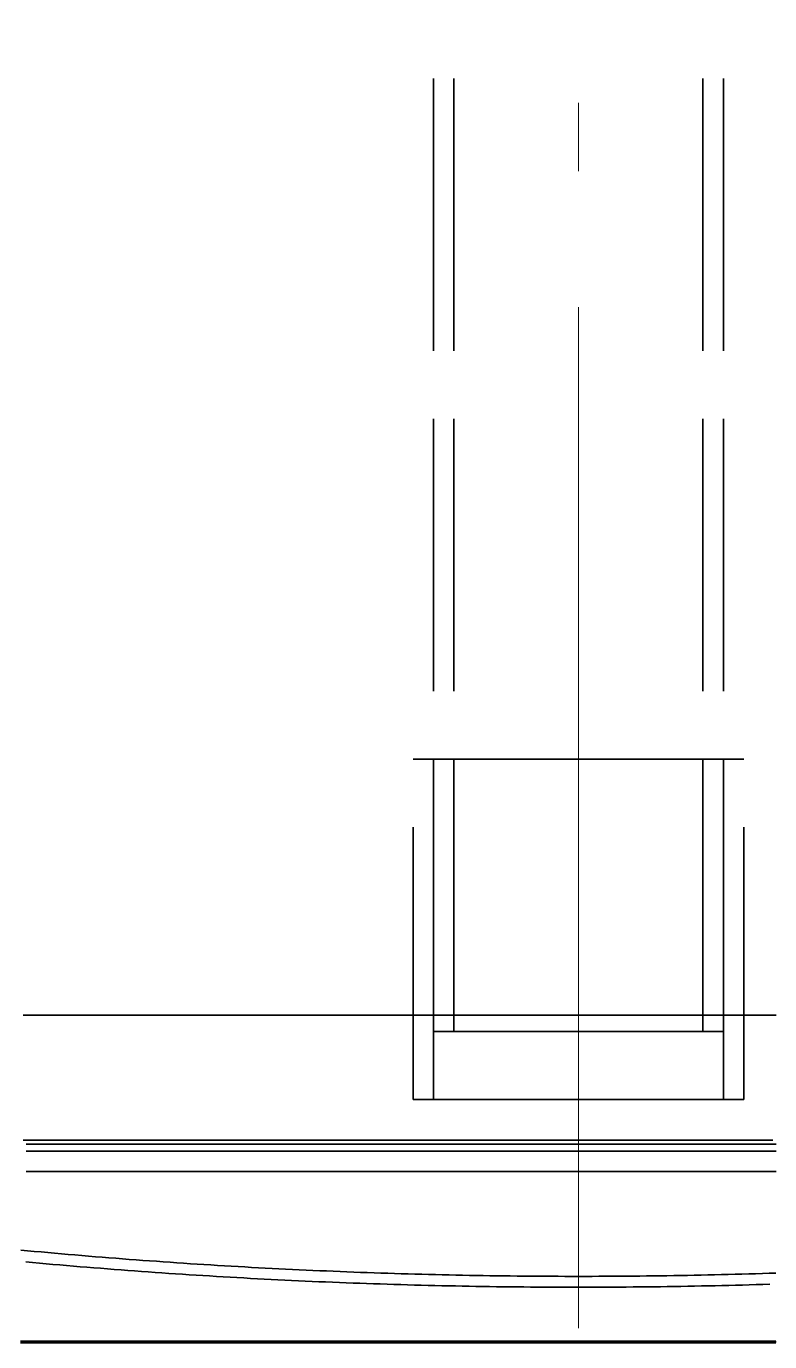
# Model space of a CAD drawing. Header units: millimetres. Extents: x 0 to 2208, y 0 to 420.
# Drawn here: x 181.71 to 192.64, y 123.34 to 142.66 of the extents above; entities that cross this region are included whole.
import ezdxf

# ---------------------------------------------------------------- set-up
doc = ezdxf.new("R2010")
doc.units = ezdxf.units.MM
doc.linetypes.add('IRAM-E-TRAZOS', pattern=[5, 4, -1])
doc.linetypes.add('IRAM-F-TRAZO-PUNTO', pattern=[20, 15, -2, 1, -2])
for name, color, linetype, lineweight in [('01-VISIBLE', 7, 'CONTINUOUS', 70), ('02-OCULTA', 4, 'IRAM-E-TRAZOS', 35), ('03-EJE', 1, 'IRAM-F-TRAZO-PUNTO', 18)]:
    doc.layers.add(name, color=color, linetype=linetype, lineweight=lineweight)

msp = doc.modelspace()

# ---------------------------------------------------------------- linework, layer by layer
at = {"layer": '01-VISIBLE'}
msp.add_lwpolyline([(181.627, 123.335), (181.727, 123.335), (181.827, 123.335), (181.927, 123.335), (182.027, 123.335), (182.127, 123.335), (182.227, 123.335), (182.327, 123.335), (182.427, 123.335), (182.527, 123.335), (182.627, 123.335), (182.727, 123.335), (182.827, 123.335), (182.927, 123.335), (183.027, 123.335), (183.127, 123.335), (183.227, 123.335), (183.327, 123.335), (183.427, 123.335), (183.527, 123.335), (183.627, 123.335), (183.727, 123.335), (183.827, 123.335), (183.927, 123.335), (184.027, 123.335), (184.127, 123.335), (184.227, 123.335), (184.327, 123.335), (184.427, 123.335), (184.527, 123.335), (184.627, 123.335), (184.727, 123.335), (184.827, 123.335), (184.927, 123.335), (185.027, 123.335), (185.127, 123.335), (185.227, 123.335), (185.327, 123.335), (185.427, 123.335), (185.527, 123.335), (185.627, 123.335), (185.727, 123.335), (185.827, 123.335), (185.927, 123.335), (186.027, 123.335), (186.127, 123.335), (186.227, 123.335), (186.327, 123.335), (186.427, 123.335), (186.527, 123.335), (186.627, 123.335), (186.727, 123.335), (186.827, 123.335), (186.927, 123.335), (187.027, 123.335), (187.127, 123.335), (187.227, 123.335), (187.327, 123.335), (187.427, 123.335), (187.527, 123.335), (187.627, 123.335), (187.727, 123.335), (187.827, 123.335), (187.927, 123.335), (188.027, 123.335), (188.127, 123.335), (188.227, 123.335), (188.327, 123.335), (188.427, 123.335), (188.527, 123.335), (188.627, 123.335), (188.727, 123.335), (188.827, 123.335), (188.927, 123.335), (189.027, 123.335), (189.127, 123.335), (189.227, 123.335), (189.327, 123.335), (189.427, 123.335), (189.527, 123.335), (189.627, 123.335), (189.727, 123.335), (189.827, 123.335), (189.927, 123.335), (190.027, 123.335), (190.127, 123.335), (190.227, 123.335), (190.327, 123.335), (190.427, 123.335), (190.527, 123.335), (190.627, 123.335), (190.727, 123.335), (190.827, 123.335), (190.927, 123.335), (191.027, 123.335), (191.127, 123.335), (191.227, 123.335), (191.327, 123.335), (191.427, 123.335), (191.527, 123.335), (191.627, 123.335), (191.727, 123.335), (191.827, 123.335), (191.927, 123.335), (192.027, 123.335), (192.127, 123.335), (192.227, 123.335), (192.327, 123.335), (192.427, 123.335), (192.527, 123.335), (192.627, 123.335), (192.727, 123.335)], dxfattribs=at)
at = {"layer": '02-OCULTA'}
for p, q in [((187.697, 127.895), (187.697, 230.99)), ((187.997, 127.895), (187.997, 230.99)), ((191.657, 127.895), (191.657, 230.99)), ((191.957, 127.895), (191.957, 230.99)), ((187.397, 126.895), (187.397, 131.895)), ((187.697, 126.895), (187.697, 131.895)), ((191.957, 126.895), (191.957, 131.895)), ((192.257, 126.895), (192.257, 131.895))]:
    msp.add_line(p, q, dxfattribs=at)
for points in [[(189.827, 131.895), (189.726, 131.895), (189.625, 131.895), (189.523, 131.895), (189.422, 131.895), (189.321, 131.895), (189.22, 131.895), (189.118, 131.895), (189.017, 131.895), (188.916, 131.895), (188.815, 131.895), (188.713, 131.895), (188.612, 131.895), (188.511, 131.895), (188.41, 131.895), (188.308, 131.895), (188.207, 131.895), (188.106, 131.895), (188.005, 131.895), (187.903, 131.895), (187.802, 131.895), (187.701, 131.895), (187.6, 131.895), (187.498, 131.895), (187.397, 131.895)], [(187.397, 131.895), (187.498, 131.895), (187.6, 131.895), (187.701, 131.895), (187.802, 131.895), (187.903, 131.895), (188.005, 131.895), (188.106, 131.895), (188.207, 131.895), (188.308, 131.895), (188.41, 131.895), (188.511, 131.895), (188.612, 131.895), (188.713, 131.895), (188.815, 131.895), (188.916, 131.895), (189.017, 131.895), (189.118, 131.895), (189.22, 131.895), (189.321, 131.895), (189.422, 131.895), (189.523, 131.895), (189.625, 131.895), (189.726, 131.895), (189.827, 131.895), (189.928, 131.895), (190.029, 131.895), (190.131, 131.895), (190.232, 131.895), (190.333, 131.895), (190.434, 131.895), (190.536, 131.895), (190.637, 131.895), (190.738, 131.895), (190.839, 131.895), (190.941, 131.895), (191.042, 131.895), (191.143, 131.895), (191.244, 131.895), (191.346, 131.895), (191.447, 131.895), (191.548, 131.895), (191.649, 131.895), (191.751, 131.895), (191.852, 131.895), (191.953, 131.895), (192.054, 131.895), (192.156, 131.895), (192.257, 131.895)], [(189.827, 131.895), (189.726, 131.895), (189.624, 131.895), (189.523, 131.895), (189.421, 131.895), (189.32, 131.895), (189.218, 131.895), (189.117, 131.895), (189.016, 131.895), (188.914, 131.895), (188.813, 131.895), (188.711, 131.895), (188.61, 131.895), (188.508, 131.895), (188.407, 131.895), (188.306, 131.895), (188.204, 131.895), (188.103, 131.895), (188.001, 131.895), (187.9, 131.895), (187.798, 131.895), (187.697, 131.895)], [(187.697, 131.895), (187.798, 131.895), (187.9, 131.895), (188.001, 131.895), (188.103, 131.895), (188.204, 131.895), (188.306, 131.895), (188.407, 131.895), (188.508, 131.895), (188.61, 131.895), (188.711, 131.895), (188.813, 131.895), (188.914, 131.895), (189.016, 131.895), (189.117, 131.895), (189.218, 131.895), (189.32, 131.895), (189.421, 131.895), (189.523, 131.895), (189.624, 131.895), (189.726, 131.895), (189.827, 131.895), (189.928, 131.895), (190.03, 131.895), (190.131, 131.895), (190.233, 131.895), (190.334, 131.895), (190.436, 131.895), (190.537, 131.895), (190.638, 131.895), (190.74, 131.895), (190.841, 131.895), (190.943, 131.895), (191.044, 131.895), (191.146, 131.895), (191.247, 131.895), (191.348, 131.895), (191.45, 131.895), (191.551, 131.895), (191.653, 131.895), (191.754, 131.895), (191.856, 131.895), (191.957, 131.895)], [(192.257, 131.895), (192.156, 131.895), (192.054, 131.895), (191.953, 131.895), (191.852, 131.895), (191.751, 131.895), (191.649, 131.895), (191.548, 131.895), (191.447, 131.895), (191.346, 131.895), (191.244, 131.895), (191.143, 131.895), (191.042, 131.895), (190.941, 131.895), (190.839, 131.895), (190.738, 131.895), (190.637, 131.895), (190.536, 131.895), (190.434, 131.895), (190.333, 131.895), (190.232, 131.895), (190.131, 131.895), (190.029, 131.895), (189.928, 131.895), (189.827, 131.895)], [(191.957, 131.895), (191.856, 131.895), (191.754, 131.895), (191.653, 131.895), (191.551, 131.895), (191.45, 131.895), (191.348, 131.895), (191.247, 131.895), (191.146, 131.895), (191.044, 131.895), (190.943, 131.895), (190.841, 131.895), (190.74, 131.895), (190.638, 131.895), (190.537, 131.895), (190.436, 131.895), (190.334, 131.895), (190.233, 131.895), (190.131, 131.895), (190.03, 131.895), (189.928, 131.895), (189.827, 131.895)], [(181.664, 128.135), (181.764, 128.135), (181.864, 128.135), (181.964, 128.135), (182.065, 128.135), (182.165, 128.135), (182.265, 128.135), (182.365, 128.135), (182.465, 128.135), (182.565, 128.135), (182.665, 128.135), (182.766, 128.135), (182.866, 128.135), (182.966, 128.135), (183.066, 128.135), (183.166, 128.135), (183.266, 128.135), (183.367, 128.135), (183.467, 128.135), (183.567, 128.135), (183.667, 128.135), (183.767, 128.135), (183.867, 128.135), (183.968, 128.135), (184.068, 128.135), (184.168, 128.135), (184.268, 128.135), (184.368, 128.135), (184.468, 128.135), (184.569, 128.135), (184.669, 128.135), (184.769, 128.135), (184.869, 128.135), (184.969, 128.135), (185.069, 128.135), (185.17, 128.135), (185.27, 128.135), (185.37, 128.135), (185.47, 128.135), (185.57, 128.135), (185.67, 128.135), (185.77, 128.135), (185.871, 128.135), (185.971, 128.135), (186.071, 128.135), (186.171, 128.135), (186.271, 128.135), (186.371, 128.135), (186.472, 128.135), (186.572, 128.135), (186.672, 128.135), (186.772, 128.135), (186.872, 128.135), (186.972, 128.135), (187.073, 128.135), (187.173, 128.135), (187.273, 128.135), (187.373, 128.135), (187.473, 128.135), (187.573, 128.135), (187.674, 128.135), (187.774, 128.135), (187.874, 128.135), (187.974, 128.135), (188.074, 128.135), (188.174, 128.135), (188.275, 128.135), (188.375, 128.135), (188.475, 128.135), (188.575, 128.135), (188.675, 128.135), (188.775, 128.135), (188.875, 128.135), (188.976, 128.135), (189.076, 128.135), (189.176, 128.135), (189.276, 128.135), (189.376, 128.135), (189.476, 128.135), (189.577, 128.135), (189.677, 128.135), (189.777, 128.135), (189.877, 128.135), (189.977, 128.135), (190.077, 128.135), (190.178, 128.135), (190.278, 128.135), (190.378, 128.135), (190.478, 128.135), (190.578, 128.135), (190.678, 128.135), (190.779, 128.135), (190.879, 128.135), (190.979, 128.135), (191.079, 128.135), (191.179, 128.135), (191.279, 128.135), (191.379, 128.135), (191.48, 128.135), (191.58, 128.135), (191.68, 128.135), (191.78, 128.135), (191.88, 128.135), (191.98, 128.135), (192.081, 128.135), (192.181, 128.135), (192.281, 128.135), (192.381, 128.135), (192.481, 128.135), (192.581, 128.135), (192.682, 128.135)], [(189.827, 128.135), (189.727, 128.135), (189.626, 128.135), (189.526, 128.135), (189.425, 128.135), (189.325, 128.135), (189.224, 128.135), (189.124, 128.135), (189.024, 128.135), (188.923, 128.135), (188.823, 128.135), (188.722, 128.135), (188.622, 128.135), (188.521, 128.135), (188.421, 128.135), (188.321, 128.135), (188.22, 128.135), (188.12, 128.135), (188.019, 128.135), (187.919, 128.135), (187.818, 128.135), (187.718, 128.135), (187.618, 128.135), (187.517, 128.135), (187.417, 128.135), (187.316, 128.135), (187.216, 128.135), (187.115, 128.135), (187.015, 128.135), (186.915, 128.135), (186.814, 128.135), (186.714, 128.135), (186.613, 128.135), (186.513, 128.135), (186.412, 128.135), (186.312, 128.135), (186.212, 128.135), (186.111, 128.135), (186.011, 128.135), (185.91, 128.135), (185.81, 128.135), (185.709, 128.135), (185.609, 128.135), (185.509, 128.135), (185.408, 128.135), (185.308, 128.135), (185.207, 128.135), (185.107, 128.135), (185.006, 128.135), (184.906, 128.135), (184.805, 128.135), (184.705, 128.135), (184.605, 128.135), (184.504, 128.135), (184.404, 128.135), (184.303, 128.135), (184.203, 128.135), (184.102, 128.135), (184.002, 128.135), (183.902, 128.135), (183.801, 128.135), (183.701, 128.135), (183.6, 128.135), (183.5, 128.135), (183.399, 128.135), (183.299, 128.135), (183.199, 128.135), (183.098, 128.135), (182.998, 128.135), (182.897, 128.135), (182.797, 128.135), (182.696, 128.135), (182.596, 128.135), (182.496, 128.135), (182.395, 128.135), (182.295, 128.135), (182.194, 128.135), (182.094, 128.135), (181.993, 128.135), (181.893, 128.135), (181.793, 128.135), (181.692, 128.135)], [(189.827, 128.135), (189.727, 128.135), (189.627, 128.135), (189.526, 128.135), (189.426, 128.135), (189.326, 128.135), (189.226, 128.135), (189.126, 128.135), (189.025, 128.135), (188.925, 128.135), (188.825, 128.135), (188.725, 128.135), (188.624, 128.135), (188.524, 128.135), (188.424, 128.135), (188.324, 128.135), (188.224, 128.135), (188.123, 128.135), (188.023, 128.135), (187.923, 128.135), (187.823, 128.135), (187.723, 128.135), (187.622, 128.135), (187.522, 128.135), (187.422, 128.135), (187.322, 128.135), (187.221, 128.135), (187.121, 128.135), (187.021, 128.135), (186.921, 128.135), (186.821, 128.135), (186.72, 128.135), (186.62, 128.135), (186.52, 128.135), (186.42, 128.135), (186.32, 128.135), (186.219, 128.135), (186.119, 128.135), (186.019, 128.135), (185.919, 128.135), (185.818, 128.135), (185.718, 128.135), (185.618, 128.135), (185.518, 128.135), (185.418, 128.135), (185.317, 128.135), (185.217, 128.135), (185.117, 128.135), (185.017, 128.135), (184.917, 128.135), (184.816, 128.135), (184.716, 128.135), (184.616, 128.135), (184.516, 128.135), (184.416, 128.135), (184.315, 128.135), (184.215, 128.135), (184.115, 128.135), (184.015, 128.135), (183.914, 128.135), (183.814, 128.135), (183.714, 128.135), (183.614, 128.135), (183.514, 128.135), (183.413, 128.135), (183.313, 128.135), (183.213, 128.135), (183.113, 128.135), (183.013, 128.135), (182.912, 128.135), (182.812, 128.135), (182.712, 128.135), (182.612, 128.135), (182.511, 128.135), (182.411, 128.135), (182.311, 128.135), (182.211, 128.135), (182.111, 128.135), (182.01, 128.135), (181.91, 128.135), (181.81, 128.135), (181.71, 128.135)], [(181.71, 128.135), (181.81, 128.135), (181.91, 128.135), (182.01, 128.135), (182.111, 128.135), (182.211, 128.135), (182.311, 128.135), (182.411, 128.135), (182.511, 128.135), (182.612, 128.135), (182.712, 128.135), (182.812, 128.135), (182.912, 128.135), (183.013, 128.135), (183.113, 128.135), (183.213, 128.135), (183.313, 128.135), (183.413, 128.135), (183.514, 128.135), (183.614, 128.135), (183.714, 128.135), (183.814, 128.135), (183.914, 128.135), (184.015, 128.135), (184.115, 128.135), (184.215, 128.135), (184.315, 128.135), (184.416, 128.135), (184.516, 128.135), (184.616, 128.135), (184.716, 128.135), (184.816, 128.135), (184.917, 128.135), (185.017, 128.135), (185.117, 128.135), (185.217, 128.135), (185.317, 128.135), (185.418, 128.135), (185.518, 128.135), (185.618, 128.135), (185.718, 128.135), (185.818, 128.135), (185.919, 128.135), (186.019, 128.135), (186.119, 128.135), (186.219, 128.135), (186.32, 128.135), (186.42, 128.135), (186.52, 128.135), (186.62, 128.135), (186.72, 128.135), (186.821, 128.135), (186.921, 128.135), (187.021, 128.135), (187.121, 128.135), (187.221, 128.135), (187.322, 128.135), (187.422, 128.135), (187.522, 128.135), (187.622, 128.135), (187.723, 128.135), (187.823, 128.135), (187.923, 128.135), (188.023, 128.135), (188.123, 128.135), (188.224, 128.135), (188.324, 128.135), (188.424, 128.135), (188.524, 128.135), (188.624, 128.135), (188.725, 128.135), (188.825, 128.135), (188.925, 128.135), (189.025, 128.135), (189.126, 128.135), (189.226, 128.135), (189.326, 128.135), (189.426, 128.135), (189.526, 128.135), (189.627, 128.135), (189.727, 128.135), (189.827, 128.135), (189.927, 128.135), (190.027, 128.135), (190.128, 128.135), (190.228, 128.135), (190.328, 128.135), (190.428, 128.135), (190.528, 128.135), (190.629, 128.135), (190.729, 128.135), (190.829, 128.135), (190.929, 128.135), (191.03, 128.135), (191.13, 128.135), (191.23, 128.135), (191.33, 128.135), (191.43, 128.135), (191.531, 128.135), (191.631, 128.135), (191.731, 128.135), (191.831, 128.135), (191.931, 128.135), (192.032, 128.135), (192.132, 128.135), (192.232, 128.135), (192.332, 128.135), (192.433, 128.135), (192.533, 128.135), (192.633, 128.135), (192.733, 128.135)], [(192.733, 128.135), (192.633, 128.135), (192.533, 128.135), (192.433, 128.135), (192.332, 128.135), (192.232, 128.135), (192.132, 128.135), (192.032, 128.135), (191.931, 128.135), (191.831, 128.135), (191.731, 128.135), (191.631, 128.135), (191.531, 128.135), (191.43, 128.135), (191.33, 128.135), (191.23, 128.135), (191.13, 128.135), (191.03, 128.135), (190.929, 128.135), (190.829, 128.135), (190.729, 128.135), (190.629, 128.135), (190.528, 128.135), (190.428, 128.135), (190.328, 128.135), (190.228, 128.135), (190.128, 128.135), (190.027, 128.135), (189.927, 128.135), (189.827, 128.135)], [(192.639, 128.135), (192.539, 128.135), (192.438, 128.135), (192.338, 128.135), (192.237, 128.135), (192.137, 128.135), (192.036, 128.135), (191.936, 128.135), (191.836, 128.135), (191.735, 128.135), (191.635, 128.135), (191.534, 128.135), (191.434, 128.135), (191.333, 128.135), (191.233, 128.135), (191.133, 128.135), (191.032, 128.135), (190.932, 128.135), (190.831, 128.135), (190.731, 128.135), (190.63, 128.135), (190.53, 128.135), (190.43, 128.135), (190.329, 128.135), (190.229, 128.135), (190.128, 128.135), (190.028, 128.135), (189.927, 128.135), (189.827, 128.135)], [(189.827, 127.895), (189.726, 127.895), (189.624, 127.895), (189.523, 127.895), (189.421, 127.895), (189.32, 127.895), (189.218, 127.895), (189.117, 127.895), (189.016, 127.895), (188.914, 127.895), (188.813, 127.895), (188.711, 127.895), (188.61, 127.895), (188.508, 127.895), (188.407, 127.895), (188.306, 127.895), (188.204, 127.895), (188.103, 127.895), (188.001, 127.895), (187.9, 127.895), (187.798, 127.895), (187.697, 127.895)], [(187.697, 127.895), (187.798, 127.895), (187.9, 127.895), (188.001, 127.895), (188.103, 127.895), (188.204, 127.895), (188.306, 127.895), (188.407, 127.895), (188.508, 127.895), (188.61, 127.895), (188.711, 127.895), (188.813, 127.895), (188.914, 127.895), (189.016, 127.895), (189.117, 127.895), (189.218, 127.895), (189.32, 127.895), (189.421, 127.895), (189.523, 127.895), (189.624, 127.895), (189.726, 127.895), (189.827, 127.895), (189.928, 127.895), (190.03, 127.895), (190.131, 127.895), (190.233, 127.895), (190.334, 127.895), (190.436, 127.895), (190.537, 127.895), (190.638, 127.895), (190.74, 127.895), (190.841, 127.895), (190.943, 127.895), (191.044, 127.895), (191.146, 127.895), (191.247, 127.895), (191.348, 127.895), (191.45, 127.895), (191.551, 127.895), (191.653, 127.895), (191.754, 127.895), (191.856, 127.895), (191.957, 127.895)], [(189.827, 127.895), (189.725, 127.895), (189.624, 127.895), (189.522, 127.895), (189.42, 127.895), (189.319, 127.895), (189.217, 127.895), (189.115, 127.895), (189.014, 127.895), (188.912, 127.895), (188.81, 127.895), (188.709, 127.895), (188.607, 127.895), (188.505, 127.895), (188.404, 127.895), (188.302, 127.895), (188.2, 127.895), (188.099, 127.895), (187.997, 127.895)], [(187.997, 127.895), (188.099, 127.895), (188.2, 127.895), (188.302, 127.895), (188.404, 127.895), (188.505, 127.895), (188.607, 127.895), (188.709, 127.895), (188.81, 127.895), (188.912, 127.895), (189.014, 127.895), (189.115, 127.895), (189.217, 127.895), (189.319, 127.895), (189.42, 127.895), (189.522, 127.895), (189.624, 127.895), (189.725, 127.895), (189.827, 127.895), (189.929, 127.895), (190.03, 127.895), (190.132, 127.895), (190.234, 127.895), (190.335, 127.895), (190.437, 127.895), (190.539, 127.895), (190.64, 127.895), (190.742, 127.895), (190.844, 127.895), (190.945, 127.895), (191.047, 127.895), (191.149, 127.895), (191.25, 127.895), (191.352, 127.895), (191.454, 127.895), (191.555, 127.895), (191.657, 127.895)], [(191.957, 127.895), (191.856, 127.895), (191.754, 127.895), (191.653, 127.895), (191.551, 127.895), (191.45, 127.895), (191.348, 127.895), (191.247, 127.895), (191.146, 127.895), (191.044, 127.895), (190.943, 127.895), (190.841, 127.895), (190.74, 127.895), (190.638, 127.895), (190.537, 127.895), (190.436, 127.895), (190.334, 127.895), (190.233, 127.895), (190.131, 127.895), (190.03, 127.895), (189.928, 127.895), (189.827, 127.895)], [(191.657, 127.895), (191.555, 127.895), (191.454, 127.895), (191.352, 127.895), (191.25, 127.895), (191.149, 127.895), (191.047, 127.895), (190.945, 127.895), (190.844, 127.895), (190.742, 127.895), (190.64, 127.895), (190.539, 127.895), (190.437, 127.895), (190.335, 127.895), (190.234, 127.895), (190.132, 127.895), (190.03, 127.895), (189.929, 127.895), (189.827, 127.895)], [(189.827, 126.895), (189.726, 126.895), (189.625, 126.895), (189.523, 126.895), (189.422, 126.895), (189.321, 126.895), (189.22, 126.895), (189.118, 126.895), (189.017, 126.895), (188.916, 126.895), (188.815, 126.895), (188.713, 126.895), (188.612, 126.895), (188.511, 126.895), (188.41, 126.895), (188.308, 126.895), (188.207, 126.895), (188.106, 126.895), (188.005, 126.895), (187.903, 126.895), (187.802, 126.895), (187.701, 126.895), (187.6, 126.895), (187.498, 126.895), (187.397, 126.895)], [(187.397, 126.895), (187.498, 126.895), (187.6, 126.895), (187.701, 126.895), (187.802, 126.895), (187.903, 126.895), (188.005, 126.895), (188.106, 126.895), (188.207, 126.895), (188.308, 126.895), (188.41, 126.895), (188.511, 126.895), (188.612, 126.895), (188.713, 126.895), (188.815, 126.895), (188.916, 126.895), (189.017, 126.895), (189.118, 126.895), (189.22, 126.895), (189.321, 126.895), (189.422, 126.895), (189.523, 126.895), (189.625, 126.895), (189.726, 126.895), (189.827, 126.895), (189.928, 126.895), (190.029, 126.895), (190.131, 126.895), (190.232, 126.895), (190.333, 126.895), (190.434, 126.895), (190.536, 126.895), (190.637, 126.895), (190.738, 126.895), (190.839, 126.895), (190.941, 126.895), (191.042, 126.895), (191.143, 126.895), (191.244, 126.895), (191.346, 126.895), (191.447, 126.895), (191.548, 126.895), (191.649, 126.895), (191.751, 126.895), (191.852, 126.895), (191.953, 126.895), (192.054, 126.895), (192.156, 126.895), (192.257, 126.895)], [(189.827, 126.895), (189.726, 126.895), (189.624, 126.895), (189.523, 126.895), (189.421, 126.895), (189.32, 126.895), (189.218, 126.895), (189.117, 126.895), (189.016, 126.895), (188.914, 126.895), (188.813, 126.895), (188.711, 126.895), (188.61, 126.895), (188.508, 126.895), (188.407, 126.895), (188.306, 126.895), (188.204, 126.895), (188.103, 126.895), (188.001, 126.895), (187.9, 126.895), (187.798, 126.895), (187.697, 126.895)], [(187.697, 126.895), (187.798, 126.895), (187.9, 126.895), (188.001, 126.895), (188.103, 126.895), (188.204, 126.895), (188.306, 126.895), (188.407, 126.895), (188.508, 126.895), (188.61, 126.895), (188.711, 126.895), (188.813, 126.895), (188.914, 126.895), (189.016, 126.895), (189.117, 126.895), (189.218, 126.895), (189.32, 126.895), (189.421, 126.895), (189.523, 126.895), (189.624, 126.895), (189.726, 126.895), (189.827, 126.895), (189.928, 126.895), (190.03, 126.895), (190.131, 126.895), (190.233, 126.895), (190.334, 126.895), (190.436, 126.895), (190.537, 126.895), (190.638, 126.895), (190.74, 126.895), (190.841, 126.895), (190.943, 126.895), (191.044, 126.895), (191.146, 126.895), (191.247, 126.895), (191.348, 126.895), (191.45, 126.895), (191.551, 126.895), (191.653, 126.895), (191.754, 126.895), (191.856, 126.895), (191.957, 126.895)], [(192.257, 126.895), (192.156, 126.895), (192.054, 126.895), (191.953, 126.895), (191.852, 126.895), (191.751, 126.895), (191.649, 126.895), (191.548, 126.895), (191.447, 126.895), (191.346, 126.895), (191.244, 126.895), (191.143, 126.895), (191.042, 126.895), (190.941, 126.895), (190.839, 126.895), (190.738, 126.895), (190.637, 126.895), (190.536, 126.895), (190.434, 126.895), (190.333, 126.895), (190.232, 126.895), (190.131, 126.895), (190.029, 126.895), (189.928, 126.895), (189.827, 126.895)], [(191.957, 126.895), (191.856, 126.895), (191.754, 126.895), (191.653, 126.895), (191.551, 126.895), (191.45, 126.895), (191.348, 126.895), (191.247, 126.895), (191.146, 126.895), (191.044, 126.895), (190.943, 126.895), (190.841, 126.895), (190.74, 126.895), (190.638, 126.895), (190.537, 126.895), (190.436, 126.895), (190.334, 126.895), (190.233, 126.895), (190.131, 126.895), (190.03, 126.895), (189.928, 126.895), (189.827, 126.895)], [(181.664, 126.295), (181.764, 126.295), (181.864, 126.295), (181.964, 126.295), (182.065, 126.295), (182.165, 126.295), (182.265, 126.295), (182.365, 126.295), (182.465, 126.295), (182.565, 126.295), (182.665, 126.295), (182.766, 126.295), (182.866, 126.295), (182.966, 126.295), (183.066, 126.295), (183.166, 126.295), (183.266, 126.295), (183.367, 126.295), (183.467, 126.295), (183.567, 126.295), (183.667, 126.295), (183.767, 126.295), (183.867, 126.295), (183.968, 126.295), (184.068, 126.295), (184.168, 126.295), (184.268, 126.295), (184.368, 126.295), (184.468, 126.295), (184.569, 126.295), (184.669, 126.295), (184.769, 126.295), (184.869, 126.295), (184.969, 126.295), (185.069, 126.295), (185.17, 126.295), (185.27, 126.295), (185.37, 126.295), (185.47, 126.295), (185.57, 126.295), (185.67, 126.295), (185.77, 126.295), (185.871, 126.295), (185.971, 126.295), (186.071, 126.295), (186.171, 126.295), (186.271, 126.295), (186.371, 126.295), (186.472, 126.295), (186.572, 126.295), (186.672, 126.295), (186.772, 126.295), (186.872, 126.295), (186.972, 126.295), (187.073, 126.295), (187.173, 126.295), (187.273, 126.295), (187.373, 126.295), (187.473, 126.295), (187.573, 126.295), (187.674, 126.295), (187.774, 126.295), (187.874, 126.295), (187.974, 126.295), (188.074, 126.295), (188.174, 126.295), (188.275, 126.295), (188.375, 126.295), (188.475, 126.295), (188.575, 126.295), (188.675, 126.295), (188.775, 126.295), (188.875, 126.295), (188.976, 126.295), (189.076, 126.295), (189.176, 126.295), (189.276, 126.295), (189.376, 126.295), (189.476, 126.295), (189.577, 126.295), (189.677, 126.295), (189.777, 126.295), (189.877, 126.295), (189.977, 126.295), (190.077, 126.295), (190.178, 126.295), (190.278, 126.295), (190.378, 126.295), (190.478, 126.295), (190.578, 126.295), (190.678, 126.295), (190.779, 126.295), (190.879, 126.295), (190.979, 126.295), (191.079, 126.295), (191.179, 126.295), (191.279, 126.295), (191.379, 126.295), (191.48, 126.295), (191.58, 126.295), (191.68, 126.295), (191.78, 126.295), (191.88, 126.295), (191.98, 126.295), (192.081, 126.295), (192.181, 126.295), (192.281, 126.295), (192.381, 126.295), (192.481, 126.295), (192.581, 126.295), (192.682, 126.295)], [(189.827, 126.295), (189.727, 126.295), (189.626, 126.295), (189.526, 126.295), (189.425, 126.295), (189.325, 126.295), (189.224, 126.295), (189.124, 126.295), (189.024, 126.295), (188.923, 126.295), (188.823, 126.295), (188.722, 126.295), (188.622, 126.295), (188.521, 126.295), (188.421, 126.295), (188.321, 126.295), (188.22, 126.295), (188.12, 126.295), (188.019, 126.295), (187.919, 126.295), (187.818, 126.295), (187.718, 126.295), (187.618, 126.295), (187.517, 126.295), (187.417, 126.295), (187.316, 126.295), (187.216, 126.295), (187.115, 126.295), (187.015, 126.295), (186.915, 126.295), (186.814, 126.295), (186.714, 126.295), (186.613, 126.295), (186.513, 126.295), (186.412, 126.295), (186.312, 126.295), (186.212, 126.295), (186.111, 126.295), (186.011, 126.295), (185.91, 126.295), (185.81, 126.295), (185.709, 126.295), (185.609, 126.295), (185.509, 126.295), (185.408, 126.295), (185.308, 126.295), (185.207, 126.295), (185.107, 126.295), (185.006, 126.295), (184.906, 126.295), (184.805, 126.295), (184.705, 126.295), (184.605, 126.295), (184.504, 126.295), (184.404, 126.295), (184.303, 126.295), (184.203, 126.295), (184.102, 126.295), (184.002, 126.295), (183.902, 126.295), (183.801, 126.295), (183.701, 126.295), (183.6, 126.295), (183.5, 126.295), (183.399, 126.295), (183.299, 126.295), (183.199, 126.295), (183.098, 126.295), (182.998, 126.295), (182.897, 126.295), (182.797, 126.295), (182.696, 126.295), (182.596, 126.295), (182.496, 126.295), (182.395, 126.295), (182.295, 126.295), (182.194, 126.295), (182.094, 126.295), (181.993, 126.295), (181.893, 126.295), (181.793, 126.295), (181.692, 126.295)], [(189.827, 126.235), (189.727, 126.235), (189.627, 126.235), (189.526, 126.235), (189.426, 126.235), (189.326, 126.235), (189.226, 126.235), (189.126, 126.235), (189.025, 126.235), (188.925, 126.235), (188.825, 126.235), (188.725, 126.235), (188.624, 126.235), (188.524, 126.235), (188.424, 126.235), (188.324, 126.235), (188.224, 126.235), (188.123, 126.235), (188.023, 126.235), (187.923, 126.235), (187.823, 126.235), (187.723, 126.235), (187.622, 126.235), (187.522, 126.235), (187.422, 126.235), (187.322, 126.235), (187.221, 126.235), (187.121, 126.235), (187.021, 126.235), (186.921, 126.235), (186.821, 126.235), (186.72, 126.235), (186.62, 126.235), (186.52, 126.235), (186.42, 126.235), (186.32, 126.235), (186.219, 126.235), (186.119, 126.235), (186.019, 126.235), (185.919, 126.235), (185.818, 126.235), (185.718, 126.235), (185.618, 126.235), (185.518, 126.235), (185.418, 126.235), (185.317, 126.235), (185.217, 126.235), (185.117, 126.235), (185.017, 126.235), (184.917, 126.235), (184.816, 126.235), (184.716, 126.235), (184.616, 126.235), (184.516, 126.235), (184.416, 126.235), (184.315, 126.235), (184.215, 126.235), (184.115, 126.235), (184.015, 126.235), (183.914, 126.235), (183.814, 126.235), (183.714, 126.235), (183.614, 126.235), (183.514, 126.235), (183.413, 126.235), (183.313, 126.235), (183.213, 126.235), (183.113, 126.235), (183.013, 126.235), (182.912, 126.235), (182.812, 126.235), (182.712, 126.235), (182.612, 126.235), (182.511, 126.235), (182.411, 126.235), (182.311, 126.235), (182.211, 126.235), (182.111, 126.235), (182.01, 126.235), (181.91, 126.235), (181.81, 126.235), (181.71, 126.235)], [(192.733, 126.235), (192.633, 126.235), (192.533, 126.235), (192.433, 126.235), (192.332, 126.235), (192.232, 126.235), (192.132, 126.235), (192.032, 126.235), (191.931, 126.235), (191.831, 126.235), (191.731, 126.235), (191.631, 126.235), (191.531, 126.235), (191.43, 126.235), (191.33, 126.235), (191.23, 126.235), (191.13, 126.235), (191.03, 126.235), (190.929, 126.235), (190.829, 126.235), (190.729, 126.235), (190.629, 126.235), (190.528, 126.235), (190.428, 126.235), (190.328, 126.235), (190.228, 126.235), (190.128, 126.235), (190.027, 126.235), (189.927, 126.235), (189.827, 126.235), (189.727, 126.235), (189.627, 126.235), (189.526, 126.235), (189.426, 126.235), (189.326, 126.235), (189.226, 126.235), (189.126, 126.235), (189.025, 126.235), (188.925, 126.235), (188.825, 126.235), (188.725, 126.235), (188.624, 126.235), (188.524, 126.235), (188.424, 126.235), (188.324, 126.235), (188.224, 126.235), (188.123, 126.235), (188.023, 126.235), (187.923, 126.235), (187.823, 126.235), (187.723, 126.235), (187.622, 126.235), (187.522, 126.235), (187.422, 126.235), (187.322, 126.235), (187.221, 126.235), (187.121, 126.235), (187.021, 126.235), (186.921, 126.235), (186.821, 126.235), (186.72, 126.235), (186.62, 126.235), (186.52, 126.235), (186.42, 126.235), (186.32, 126.235), (186.219, 126.235), (186.119, 126.235), (186.019, 126.235), (185.919, 126.235), (185.818, 126.235), (185.718, 126.235), (185.618, 126.235), (185.518, 126.235), (185.418, 126.235), (185.317, 126.235), (185.217, 126.235), (185.117, 126.235), (185.017, 126.235), (184.917, 126.235), (184.816, 126.235), (184.716, 126.235), (184.616, 126.235), (184.516, 126.235), (184.416, 126.235), (184.315, 126.235), (184.215, 126.235), (184.115, 126.235), (184.015, 126.235), (183.914, 126.235), (183.814, 126.235), (183.714, 126.235), (183.614, 126.235), (183.514, 126.235), (183.413, 126.235), (183.313, 126.235), (183.213, 126.235), (183.113, 126.235), (183.013, 126.235), (182.912, 126.235), (182.812, 126.235), (182.712, 126.235), (182.612, 126.235), (182.511, 126.235), (182.411, 126.235), (182.311, 126.235), (182.211, 126.235), (182.111, 126.235), (182.01, 126.235), (181.91, 126.235), (181.81, 126.235), (181.71, 126.235)], [(192.639, 126.295), (192.539, 126.295), (192.438, 126.295), (192.338, 126.295), (192.237, 126.295), (192.137, 126.295), (192.036, 126.295), (191.936, 126.295), (191.836, 126.295), (191.735, 126.295), (191.635, 126.295), (191.534, 126.295), (191.434, 126.295), (191.333, 126.295), (191.233, 126.295), (191.133, 126.295), (191.032, 126.295), (190.932, 126.295), (190.831, 126.295), (190.731, 126.295), (190.63, 126.295), (190.53, 126.295), (190.43, 126.295), (190.329, 126.295), (190.229, 126.295), (190.128, 126.295), (190.028, 126.295), (189.927, 126.295), (189.827, 126.295)], [(192.733, 126.235), (192.633, 126.235), (192.533, 126.235), (192.433, 126.235), (192.332, 126.235), (192.232, 126.235), (192.132, 126.235), (192.032, 126.235), (191.931, 126.235), (191.831, 126.235), (191.731, 126.235), (191.631, 126.235), (191.531, 126.235), (191.43, 126.235), (191.33, 126.235), (191.23, 126.235), (191.13, 126.235), (191.03, 126.235), (190.929, 126.235), (190.829, 126.235), (190.729, 126.235), (190.629, 126.235), (190.528, 126.235), (190.428, 126.235), (190.328, 126.235), (190.228, 126.235), (190.128, 126.235), (190.027, 126.235), (189.927, 126.235), (189.827, 126.235)], [(189.827, 126.135), (189.727, 126.135), (189.627, 126.135), (189.526, 126.135), (189.426, 126.135), (189.326, 126.135), (189.226, 126.135), (189.126, 126.135), (189.025, 126.135), (188.925, 126.135), (188.825, 126.135), (188.725, 126.135), (188.624, 126.135), (188.524, 126.135), (188.424, 126.135), (188.324, 126.135), (188.224, 126.135), (188.123, 126.135), (188.023, 126.135), (187.923, 126.135), (187.823, 126.135), (187.723, 126.135), (187.622, 126.135), (187.522, 126.135), (187.422, 126.135), (187.322, 126.135), (187.221, 126.135), (187.121, 126.135), (187.021, 126.135), (186.921, 126.135), (186.821, 126.135), (186.72, 126.135), (186.62, 126.135), (186.52, 126.135), (186.42, 126.135), (186.32, 126.135), (186.219, 126.135), (186.119, 126.135), (186.019, 126.135), (185.919, 126.135), (185.818, 126.135), (185.718, 126.135), (185.618, 126.135), (185.518, 126.135), (185.418, 126.135), (185.317, 126.135), (185.217, 126.135), (185.117, 126.135), (185.017, 126.135), (184.917, 126.135), (184.816, 126.135), (184.716, 126.135), (184.616, 126.135), (184.516, 126.135), (184.416, 126.135), (184.315, 126.135), (184.215, 126.135), (184.115, 126.135), (184.015, 126.135), (183.914, 126.135), (183.814, 126.135), (183.714, 126.135), (183.614, 126.135), (183.514, 126.135), (183.413, 126.135), (183.313, 126.135), (183.213, 126.135), (183.113, 126.135), (183.013, 126.135), (182.912, 126.135), (182.812, 126.135), (182.712, 126.135), (182.612, 126.135), (182.511, 126.135), (182.411, 126.135), (182.311, 126.135), (182.211, 126.135), (182.111, 126.135), (182.01, 126.135), (181.91, 126.135), (181.81, 126.135), (181.71, 126.135)], [(181.71, 126.135), (181.81, 126.135), (181.91, 126.135), (182.01, 126.135), (182.111, 126.135), (182.211, 126.135), (182.311, 126.135), (182.411, 126.135), (182.511, 126.135), (182.612, 126.135), (182.712, 126.135), (182.812, 126.135), (182.912, 126.135), (183.013, 126.135), (183.113, 126.135), (183.213, 126.135), (183.313, 126.135), (183.413, 126.135), (183.514, 126.135), (183.614, 126.135), (183.714, 126.135), (183.814, 126.135), (183.914, 126.135), (184.015, 126.135), (184.115, 126.135), (184.215, 126.135), (184.315, 126.135), (184.416, 126.135), (184.516, 126.135), (184.616, 126.135), (184.716, 126.135), (184.816, 126.135), (184.917, 126.135), (185.017, 126.135), (185.117, 126.135), (185.217, 126.135), (185.317, 126.135), (185.418, 126.135), (185.518, 126.135), (185.618, 126.135), (185.718, 126.135), (185.818, 126.135), (185.919, 126.135), (186.019, 126.135), (186.119, 126.135), (186.219, 126.135), (186.32, 126.135), (186.42, 126.135), (186.52, 126.135), (186.62, 126.135), (186.72, 126.135), (186.821, 126.135), (186.921, 126.135), (187.021, 126.135), (187.121, 126.135), (187.221, 126.135), (187.322, 126.135), (187.422, 126.135), (187.522, 126.135), (187.622, 126.135), (187.723, 126.135), (187.823, 126.135), (187.923, 126.135), (188.023, 126.135), (188.123, 126.135), (188.224, 126.135), (188.324, 126.135), (188.424, 126.135), (188.524, 126.135), (188.624, 126.135), (188.725, 126.135), (188.825, 126.135), (188.925, 126.135), (189.025, 126.135), (189.126, 126.135), (189.226, 126.135), (189.326, 126.135), (189.426, 126.135), (189.526, 126.135), (189.627, 126.135), (189.727, 126.135), (189.827, 126.135), (189.927, 126.135), (190.027, 126.135), (190.128, 126.135), (190.228, 126.135), (190.328, 126.135), (190.428, 126.135), (190.528, 126.135), (190.629, 126.135), (190.729, 126.135), (190.829, 126.135), (190.929, 126.135), (191.03, 126.135), (191.13, 126.135), (191.23, 126.135), (191.33, 126.135), (191.43, 126.135), (191.531, 126.135), (191.631, 126.135), (191.731, 126.135), (191.831, 126.135), (191.931, 126.135), (192.032, 126.135), (192.132, 126.135), (192.232, 126.135), (192.332, 126.135), (192.433, 126.135), (192.533, 126.135), (192.633, 126.135), (192.733, 126.135)], [(192.733, 126.135), (192.633, 126.135), (192.533, 126.135), (192.433, 126.135), (192.332, 126.135), (192.232, 126.135), (192.132, 126.135), (192.032, 126.135), (191.931, 126.135), (191.831, 126.135), (191.731, 126.135), (191.631, 126.135), (191.531, 126.135), (191.43, 126.135), (191.33, 126.135), (191.23, 126.135), (191.13, 126.135), (191.03, 126.135), (190.929, 126.135), (190.829, 126.135), (190.729, 126.135), (190.629, 126.135), (190.528, 126.135), (190.428, 126.135), (190.328, 126.135), (190.228, 126.135), (190.128, 126.135), (190.027, 126.135), (189.927, 126.135), (189.827, 126.135)], [(189.827, 125.835), (189.727, 125.835), (189.627, 125.835), (189.526, 125.835), (189.426, 125.835), (189.326, 125.835), (189.226, 125.835), (189.126, 125.835), (189.025, 125.835), (188.925, 125.835), (188.825, 125.835), (188.725, 125.835), (188.624, 125.835), (188.524, 125.835), (188.424, 125.835), (188.324, 125.835), (188.224, 125.835), (188.123, 125.835), (188.023, 125.835), (187.923, 125.835), (187.823, 125.835), (187.723, 125.835), (187.622, 125.835), (187.522, 125.835), (187.422, 125.835), (187.322, 125.835), (187.221, 125.835), (187.121, 125.835), (187.021, 125.835), (186.921, 125.835), (186.821, 125.835), (186.72, 125.835), (186.62, 125.835), (186.52, 125.835), (186.42, 125.835), (186.32, 125.835), (186.219, 125.835), (186.119, 125.835), (186.019, 125.835), (185.919, 125.835), (185.818, 125.835), (185.718, 125.835), (185.618, 125.835), (185.518, 125.835), (185.418, 125.835), (185.317, 125.835), (185.217, 125.835), (185.117, 125.835), (185.017, 125.835), (184.917, 125.835), (184.816, 125.835), (184.716, 125.835), (184.616, 125.835), (184.516, 125.835), (184.416, 125.835), (184.315, 125.835), (184.215, 125.835), (184.115, 125.835), (184.015, 125.835), (183.914, 125.835), (183.814, 125.835), (183.714, 125.835), (183.614, 125.835), (183.514, 125.835), (183.413, 125.835), (183.313, 125.835), (183.213, 125.835), (183.113, 125.835), (183.013, 125.835), (182.912, 125.835), (182.812, 125.835), (182.712, 125.835), (182.612, 125.835), (182.511, 125.835), (182.411, 125.835), (182.311, 125.835), (182.211, 125.835), (182.111, 125.835), (182.01, 125.835), (181.91, 125.835), (181.81, 125.835), (181.71, 125.835)], [(181.71, 125.835), (181.81, 125.835), (181.91, 125.835), (182.01, 125.835), (182.111, 125.835), (182.211, 125.835), (182.311, 125.835), (182.411, 125.835), (182.511, 125.835), (182.612, 125.835), (182.712, 125.835), (182.812, 125.835), (182.912, 125.835), (183.013, 125.835), (183.113, 125.835), (183.213, 125.835), (183.313, 125.835), (183.413, 125.835), (183.514, 125.835), (183.614, 125.835), (183.714, 125.835), (183.814, 125.835), (183.914, 125.835), (184.015, 125.835), (184.115, 125.835), (184.215, 125.835), (184.315, 125.835), (184.416, 125.835), (184.516, 125.835), (184.616, 125.835), (184.716, 125.835), (184.816, 125.835), (184.917, 125.835), (185.017, 125.835), (185.117, 125.835), (185.217, 125.835), (185.317, 125.835), (185.418, 125.835), (185.518, 125.835), (185.618, 125.835), (185.718, 125.835), (185.818, 125.835), (185.919, 125.835), (186.019, 125.835), (186.119, 125.835), (186.219, 125.835), (186.32, 125.835), (186.42, 125.835), (186.52, 125.835), (186.62, 125.835), (186.72, 125.835), (186.821, 125.835), (186.921, 125.835), (187.021, 125.835), (187.121, 125.835), (187.221, 125.835), (187.322, 125.835), (187.422, 125.835), (187.522, 125.835), (187.622, 125.835), (187.723, 125.835), (187.823, 125.835), (187.923, 125.835), (188.023, 125.835), (188.123, 125.835), (188.224, 125.835), (188.324, 125.835), (188.424, 125.835), (188.524, 125.835), (188.624, 125.835), (188.725, 125.835), (188.825, 125.835), (188.925, 125.835), (189.025, 125.835), (189.126, 125.835), (189.226, 125.835), (189.326, 125.835), (189.426, 125.835), (189.526, 125.835), (189.627, 125.835), (189.727, 125.835), (189.827, 125.835), (189.927, 125.835), (190.027, 125.835), (190.128, 125.835), (190.228, 125.835), (190.328, 125.835), (190.428, 125.835), (190.528, 125.835), (190.629, 125.835), (190.729, 125.835), (190.829, 125.835), (190.929, 125.835), (191.03, 125.835), (191.13, 125.835), (191.23, 125.835), (191.33, 125.835), (191.43, 125.835), (191.531, 125.835), (191.631, 125.835), (191.731, 125.835), (191.831, 125.835), (191.931, 125.835), (192.032, 125.835), (192.132, 125.835), (192.232, 125.835), (192.332, 125.835), (192.433, 125.835), (192.533, 125.835), (192.633, 125.835), (192.733, 125.835)], [(189.827, 125.835), (189.927, 125.835), (190.027, 125.835), (190.128, 125.835), (190.228, 125.835), (190.328, 125.835), (190.428, 125.835), (190.528, 125.835), (190.629, 125.835), (190.729, 125.835), (190.829, 125.835), (190.929, 125.835), (191.03, 125.835), (191.13, 125.835), (191.23, 125.835), (191.33, 125.835), (191.43, 125.835), (191.531, 125.835), (191.631, 125.835), (191.731, 125.835), (191.831, 125.835), (191.931, 125.835), (192.032, 125.835), (192.132, 125.835), (192.232, 125.835), (192.332, 125.835), (192.433, 125.835), (192.533, 125.835), (192.633, 125.835), (192.733, 125.835)], [(181.63, 124.68), (181.729, 124.671), (181.829, 124.662), (181.929, 124.653), (182.028, 124.644), (182.128, 124.635), (182.228, 124.626), (182.328, 124.617), (182.427, 124.609), (182.527, 124.601), (182.627, 124.592), (182.727, 124.584), (182.826, 124.576), (182.926, 124.568), (183.026, 124.56), (183.126, 124.552), (183.226, 124.545), (183.325, 124.537), (183.425, 124.53), (183.525, 124.523), (183.625, 124.516), (183.725, 124.509), (183.825, 124.502), (183.925, 124.495), (184.025, 124.488), (184.124, 124.481), (184.224, 124.475), (184.324, 124.469), (184.424, 124.462), (184.524, 124.456), (184.624, 124.45), (184.724, 124.444), (184.824, 124.439), (184.924, 124.433), (185.024, 124.427), (185.124, 124.422), (185.224, 124.417), (185.324, 124.411), (185.424, 124.406), (185.524, 124.401), (185.624, 124.396), (185.724, 124.392), (185.824, 124.387), (185.924, 124.382), (186.024, 124.378), (186.124, 124.374), (186.224, 124.37), (186.324, 124.365), (186.424, 124.361), (186.524, 124.358), (186.624, 124.354), (186.724, 124.35), (186.824, 124.347), (186.924, 124.343), (187.024, 124.34), (187.124, 124.337), (187.224, 124.334), (187.324, 124.331), (187.425, 124.328), (187.525, 124.325), (187.625, 124.323), (187.725, 124.32), (187.825, 124.318), (187.925, 124.316), (188.025, 124.314), (188.125, 124.312), (188.225, 124.31), (188.325, 124.308), (188.425, 124.306), (188.526, 124.305), (188.626, 124.303), (188.726, 124.302), (188.826, 124.301), (188.926, 124.3), (189.026, 124.299), (189.126, 124.298), (189.226, 124.297), (189.326, 124.297), (189.427, 124.296), (189.527, 124.296), (189.627, 124.295), (189.727, 124.295), (189.827, 124.295)], [(181.704, 124.507), (181.804, 124.498), (181.904, 124.489), (182.004, 124.48), (182.104, 124.471), (182.204, 124.463), (182.304, 124.454), (182.404, 124.446), (182.504, 124.437), (182.604, 124.429), (182.704, 124.421), (182.804, 124.413), (182.905, 124.405), (183.005, 124.397), (183.105, 124.39), (183.205, 124.382), (183.305, 124.375), (183.405, 124.367), (183.505, 124.36), (183.606, 124.353), (183.706, 124.346), (183.806, 124.339), (183.906, 124.333), (184.006, 124.326), (184.107, 124.319), (184.207, 124.313), (184.307, 124.307), (184.407, 124.301), (184.508, 124.295), (184.608, 124.289), (184.708, 124.283), (184.808, 124.277), (184.909, 124.271), (185.009, 124.266), (185.109, 124.261), (185.209, 124.255), (185.31, 124.25), (185.41, 124.245), (185.51, 124.24), (185.611, 124.235), (185.711, 124.231), (185.811, 124.226), (185.912, 124.221), (186.012, 124.217), (186.112, 124.213), (186.213, 124.209), (186.313, 124.205), (186.413, 124.201), (186.514, 124.197), (186.614, 124.193), (186.714, 124.19), (186.815, 124.186), (186.915, 124.183), (187.016, 124.18), (187.116, 124.177), (187.216, 124.173), (187.317, 124.171), (187.417, 124.168), (187.517, 124.165), (187.618, 124.163), (187.718, 124.16), (187.819, 124.158), (187.919, 124.156), (188.019, 124.154), (188.12, 124.152), (188.22, 124.15), (188.321, 124.148), (188.421, 124.146), (188.522, 124.145), (188.622, 124.143), (188.722, 124.142), (188.823, 124.141), (188.923, 124.14), (189.024, 124.139), (189.124, 124.138), (189.224, 124.137), (189.325, 124.137), (189.425, 124.136), (189.526, 124.136), (189.626, 124.135), (189.727, 124.135), (189.827, 124.135)], [(192.73, 124.343), (192.63, 124.34), (192.53, 124.337), (192.43, 124.334), (192.33, 124.331), (192.229, 124.328), (192.129, 124.325), (192.029, 124.323), (191.929, 124.32), (191.829, 124.318), (191.729, 124.316), (191.629, 124.314), (191.529, 124.312), (191.429, 124.31), (191.329, 124.308), (191.229, 124.306), (191.128, 124.305), (191.028, 124.303), (190.928, 124.302), (190.828, 124.301), (190.728, 124.3), (190.628, 124.299), (190.528, 124.298), (190.428, 124.297), (190.328, 124.297), (190.227, 124.296), (190.127, 124.296), (190.027, 124.295), (189.927, 124.295), (189.827, 124.295)], [(192.638, 124.18), (192.538, 124.177), (192.438, 124.173), (192.337, 124.171), (192.237, 124.168), (192.137, 124.165), (192.036, 124.163), (191.936, 124.16), (191.835, 124.158), (191.735, 124.156), (191.635, 124.154), (191.534, 124.152), (191.434, 124.15), (191.333, 124.148), (191.233, 124.146), (191.132, 124.145), (191.032, 124.143), (190.932, 124.142), (190.831, 124.141), (190.731, 124.14), (190.63, 124.139), (190.53, 124.138), (190.43, 124.137), (190.329, 124.137), (190.229, 124.136), (190.128, 124.136), (190.028, 124.135), (189.927, 124.135), (189.827, 124.135)], [(189.827, 123.335), (189.727, 123.335), (189.627, 123.335), (189.527, 123.335), (189.427, 123.335), (189.327, 123.335), (189.227, 123.335), (189.127, 123.335), (189.027, 123.335), (188.927, 123.335), (188.827, 123.335), (188.727, 123.335), (188.627, 123.335), (188.527, 123.335), (188.427, 123.335), (188.327, 123.335), (188.227, 123.335), (188.127, 123.335), (188.027, 123.335), (187.927, 123.335), (187.827, 123.335), (187.727, 123.335), (187.627, 123.335), (187.527, 123.335), (187.427, 123.335), (187.327, 123.335), (187.227, 123.335), (187.127, 123.335), (187.027, 123.335), (186.927, 123.335), (186.827, 123.335), (186.727, 123.335), (186.627, 123.335), (186.527, 123.335), (186.427, 123.335), (186.327, 123.335), (186.227, 123.335), (186.127, 123.335), (186.027, 123.335), (185.927, 123.335), (185.827, 123.335), (185.727, 123.335), (185.627, 123.335), (185.527, 123.335), (185.427, 123.335), (185.327, 123.335), (185.227, 123.335), (185.127, 123.335), (185.027, 123.335), (184.927, 123.335), (184.827, 123.335), (184.727, 123.335), (184.627, 123.335), (184.527, 123.335), (184.427, 123.335), (184.327, 123.335), (184.227, 123.335), (184.127, 123.335), (184.027, 123.335), (183.927, 123.335), (183.827, 123.335), (183.727, 123.335), (183.627, 123.335), (183.527, 123.335), (183.427, 123.335), (183.327, 123.335), (183.227, 123.335), (183.127, 123.335), (183.027, 123.335), (182.927, 123.335), (182.827, 123.335), (182.727, 123.335), (182.627, 123.335), (182.527, 123.335), (182.427, 123.335), (182.327, 123.335), (182.227, 123.335), (182.127, 123.335), (182.027, 123.335), (181.927, 123.335), (181.827, 123.335), (181.727, 123.335), (181.627, 123.335)], [(189.827, 123.335), (189.727, 123.335), (189.627, 123.335), (189.526, 123.335), (189.426, 123.335), (189.326, 123.335), (189.226, 123.335), (189.126, 123.335), (189.025, 123.335), (188.925, 123.335), (188.825, 123.335), (188.725, 123.335), (188.624, 123.335), (188.524, 123.335), (188.424, 123.335), (188.324, 123.335), (188.224, 123.335), (188.123, 123.335), (188.023, 123.335), (187.923, 123.335), (187.823, 123.335), (187.723, 123.335), (187.622, 123.335), (187.522, 123.335), (187.422, 123.335), (187.322, 123.335), (187.221, 123.335), (187.121, 123.335), (187.021, 123.335), (186.921, 123.335), (186.821, 123.335), (186.72, 123.335), (186.62, 123.335), (186.52, 123.335), (186.42, 123.335), (186.32, 123.335), (186.219, 123.335), (186.119, 123.335), (186.019, 123.335), (185.919, 123.335), (185.818, 123.335), (185.718, 123.335), (185.618, 123.335), (185.518, 123.335), (185.418, 123.335), (185.317, 123.335), (185.217, 123.335), (185.117, 123.335), (185.017, 123.335), (184.917, 123.335), (184.816, 123.335), (184.716, 123.335), (184.616, 123.335), (184.516, 123.335), (184.416, 123.335), (184.315, 123.335), (184.215, 123.335), (184.115, 123.335), (184.015, 123.335), (183.914, 123.335), (183.814, 123.335), (183.714, 123.335), (183.614, 123.335), (183.514, 123.335), (183.413, 123.335), (183.313, 123.335), (183.213, 123.335), (183.113, 123.335), (183.013, 123.335), (182.912, 123.335), (182.812, 123.335), (182.712, 123.335), (182.612, 123.335), (182.511, 123.335), (182.411, 123.335), (182.311, 123.335), (182.211, 123.335), (182.111, 123.335), (182.01, 123.335), (181.91, 123.335), (181.81, 123.335), (181.71, 123.335)], [(181.71, 123.335), (181.81, 123.335), (181.91, 123.335), (182.01, 123.335), (182.111, 123.335), (182.211, 123.335), (182.311, 123.335), (182.411, 123.335), (182.511, 123.335), (182.612, 123.335), (182.712, 123.335), (182.812, 123.335), (182.912, 123.335), (183.013, 123.335), (183.113, 123.335), (183.213, 123.335), (183.313, 123.335), (183.413, 123.335), (183.514, 123.335), (183.614, 123.335), (183.714, 123.335), (183.814, 123.335), (183.914, 123.335), (184.015, 123.335), (184.115, 123.335), (184.215, 123.335), (184.315, 123.335), (184.416, 123.335), (184.516, 123.335), (184.616, 123.335), (184.716, 123.335), (184.816, 123.335), (184.917, 123.335), (185.017, 123.335), (185.117, 123.335), (185.217, 123.335), (185.317, 123.335), (185.418, 123.335), (185.518, 123.335), (185.618, 123.335), (185.718, 123.335), (185.818, 123.335), (185.919, 123.335), (186.019, 123.335), (186.119, 123.335), (186.219, 123.335), (186.32, 123.335), (186.42, 123.335), (186.52, 123.335), (186.62, 123.335), (186.72, 123.335), (186.821, 123.335), (186.921, 123.335), (187.021, 123.335), (187.121, 123.335), (187.221, 123.335), (187.322, 123.335), (187.422, 123.335), (187.522, 123.335), (187.622, 123.335), (187.723, 123.335), (187.823, 123.335), (187.923, 123.335), (188.023, 123.335), (188.123, 123.335), (188.224, 123.335), (188.324, 123.335), (188.424, 123.335), (188.524, 123.335), (188.624, 123.335), (188.725, 123.335), (188.825, 123.335), (188.925, 123.335), (189.025, 123.335), (189.126, 123.335), (189.226, 123.335), (189.326, 123.335), (189.426, 123.335), (189.526, 123.335), (189.627, 123.335), (189.727, 123.335), (189.827, 123.335), (189.927, 123.335), (190.027, 123.335), (190.128, 123.335), (190.228, 123.335), (190.328, 123.335), (190.428, 123.335), (190.528, 123.335), (190.629, 123.335), (190.729, 123.335), (190.829, 123.335), (190.929, 123.335), (191.03, 123.335), (191.13, 123.335), (191.23, 123.335), (191.33, 123.335), (191.43, 123.335), (191.531, 123.335), (191.631, 123.335), (191.731, 123.335), (191.831, 123.335), (191.931, 123.335), (192.032, 123.335), (192.132, 123.335), (192.232, 123.335), (192.332, 123.335), (192.433, 123.335), (192.533, 123.335), (192.633, 123.335), (192.733, 123.335)], [(192.642, 123.335), (192.541, 123.335), (192.441, 123.335), (192.34, 123.335), (192.24, 123.335), (192.139, 123.335), (192.039, 123.335), (191.938, 123.335), (191.838, 123.335), (191.737, 123.335), (191.637, 123.335), (191.536, 123.335), (191.435, 123.335), (191.335, 123.335), (191.234, 123.335), (191.134, 123.335), (191.033, 123.335), (190.933, 123.335), (190.832, 123.335), (190.732, 123.335), (190.631, 123.335), (190.531, 123.335), (190.43, 123.335), (190.33, 123.335), (190.229, 123.335), (190.129, 123.335), (190.028, 123.335), (189.928, 123.335), (189.827, 123.335)], [(192.733, 123.335), (192.633, 123.335), (192.533, 123.335), (192.433, 123.335), (192.332, 123.335), (192.232, 123.335), (192.132, 123.335), (192.032, 123.335), (191.931, 123.335), (191.831, 123.335), (191.731, 123.335), (191.631, 123.335), (191.531, 123.335), (191.43, 123.335), (191.33, 123.335), (191.23, 123.335), (191.13, 123.335), (191.03, 123.335), (190.929, 123.335), (190.829, 123.335), (190.729, 123.335), (190.629, 123.335), (190.528, 123.335), (190.428, 123.335), (190.328, 123.335), (190.228, 123.335), (190.128, 123.335), (190.027, 123.335), (189.927, 123.335), (189.827, 123.335)]]:
    msp.add_lwpolyline(points, dxfattribs=at)
at = {"layer": '03-EJE'}
msp.add_line((189.827, 123.535), (189.827, 242.792), dxfattribs=at)

doc.saveas('drawing.dxf')
